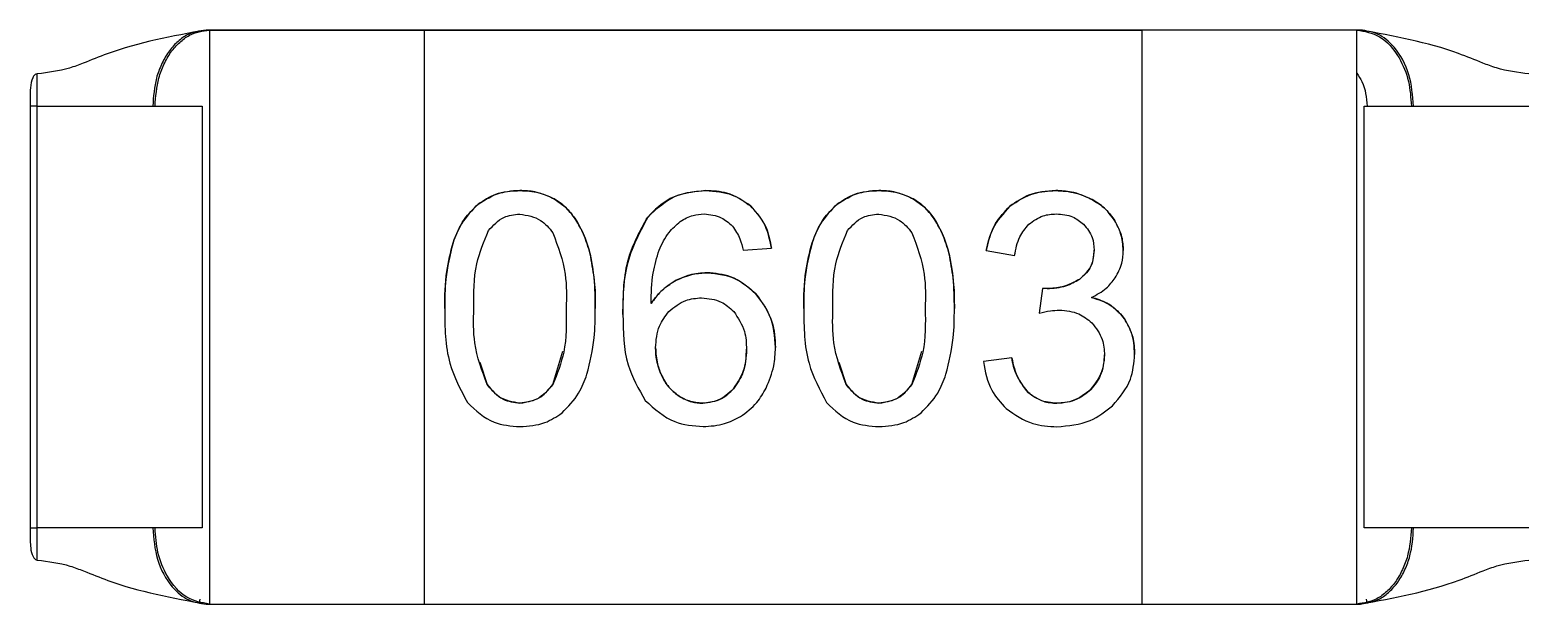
# Model space of a CAD drawing. Header units: millimetres. Extents: x 5 to 292, y 5 to 205.
# Drawn here: x 60.814 to 62.904, y 110.332 to 111.132 of the extents above; entities that cross this region are included whole.
import ezdxf

# ---------------------------------------------------------------- set-up
doc = ezdxf.new("R2010")
doc.units = ezdxf.units.MM

msp = doc.modelspace()

# ---------------------------------------------------------------- linework, layer by layer
at = {"color": 7, "linetype": 'Continuous', "lineweight": 25}
for p, q in [((61.0644, 111.1321), (61.0598, 111.1321)), ((61.0644, 111.1321), (61.0644, 110.3321)), ((61.3644, 111.1321), (61.0644, 111.1321)), ((61.0644, 111.1321), (61.3644, 111.1321)), ((61.0644, 111.1321), (61.0644, 111.1321)), ((61.3644, 110.3321), (61.3644, 111.1321)), ((61.3644, 111.1321), (61.3644, 111.1321)), ((62.3644, 111.1321), (61.3644, 111.1321)), ((61.3644, 111.1321), (62.3644, 111.1321)), ((62.6644, 111.1321), (62.3644, 111.1321)), ((62.6644, 111.1321), (62.3644, 111.1321)), ((62.3644, 111.1321), (62.3644, 111.1321)), ((62.3644, 111.1321), (62.3644, 110.3321)), ((62.6691, 111.1321), (62.6644, 111.1321)), ((62.6644, 111.1321), (62.6644, 111.1321)), ((62.6644, 110.3321), (62.6644, 111.1321)), ((60.8144, 111.0261), (60.8144, 110.4382)), ((60.8244, 110.4382), (60.8244, 111.0261)), ((60.9855, 111.0261), (60.9887, 111.0261)), ((61.0544, 111.0261), (61.0544, 110.4382)), ((62.6744, 110.4382), (62.6744, 111.0261)), ((62.7402, 111.0261), (62.7433, 111.0261)), ((61.8086, 110.8251), (61.848, 110.8282)), ((62.1475, 110.8249), (62.187, 110.8178)), ((62.2259, 110.7721), (62.2215, 110.7374)), ((61.5433, 110.6383), (61.557, 110.6846)), ((62.0439, 110.6383), (62.0576, 110.6846)), ((61.4413, 110.6693), (61.4517, 110.6382)), ((61.9418, 110.6693), (61.9522, 110.6382)), ((62.1831, 110.6752), (62.1435, 110.6699)), ((60.9887, 110.4382), (60.9855, 110.4382)), ((62.7433, 110.4382), (62.7402, 110.4382)), ((61.0506, 110.3339), (61.0515, 110.339)), ((61.0644, 110.3321), (61.3644, 110.3321)), ((61.3644, 110.3321), (62.3644, 110.3321)), ((62.3644, 110.3321), (62.6644, 110.3321)), ((62.6774, 110.3391), (62.6782, 110.3339))]:
    msp.add_line(p, q, dxfattribs=at)
for points, knots in [([(61.0598, 111.1321), (61.013, 111.1236), (60.9544, 111.1129), (60.8934, 111.0877), (60.8617, 111.0755), (60.8398, 111.0729), (60.8246, 111.071)], [0, 0, 0, 0, 0.5831736, 0.729951, 0.8128889, 1, 1, 1, 1]), ([(61.0598, 111.1321), (61.0504, 111.1307), (61.0361, 111.1286), (61.0188, 111.1153), (61.0069, 111.1017), (60.9973, 111.0846), (60.988, 111.06), (60.9865, 111.0394), (60.9855, 111.0261)], [0, 0, 0, 0, 0.239451, 0.368432, 0.499926, 0.631636, 0.76056, 1, 1, 1, 1]), ([(60.9887, 111.0261), (60.9897, 111.0394), (60.9913, 111.06), (61.0007, 111.0846), (61.0105, 111.1017), (61.0227, 111.1153), (61.0402, 111.1286), (61.0549, 111.1307), (61.0644, 111.1321)], [0, 0, 0, 0, 0.23944, 0.368364, 0.500074, 0.631568, 0.760549, 1, 1, 1, 1]), ([(61.0644, 111.1321), (61.0636, 111.1321), (61.062, 111.1321), (61.0605, 111.1321), (61.0598, 111.1321)], [0, 0, 0, 0, 0.56, 1, 1, 1, 1]), ([(62.6644, 111.1321), (62.6752, 111.1303), (62.6975, 111.1264), (62.7229, 111.0977), (62.7377, 111.062), (62.7394, 111.0377), (62.7402, 111.0261)], [0, 0, 0, 0, 0.270266, 0.562339, 0.789685, 1, 1, 1, 1]), ([(62.6691, 111.1321), (62.6682, 111.1321), (62.6666, 111.1321), (62.6651, 111.1321), (62.6644, 111.1321)], [0, 0, 0, 0, 0.56, 1, 1, 1, 1]), ([(62.7433, 111.0261), (62.742, 111.0411), (62.7393, 111.0724), (62.7192, 111.1079), (62.6942, 111.1287), (62.6772, 111.131), (62.6691, 111.1321)], [0, 0, 0, 0, 0.2701974, 0.5623763, 0.7897324, 1, 1, 1, 1]), ([(62.9042, 111.071), (62.8889, 111.0729), (62.8667, 111.0756), (62.8348, 111.088), (62.7739, 111.1131), (62.7156, 111.1237), (62.6691, 111.1321)], [0, 0, 0, 0, 0.1897086, 0.2731531, 0.421313, 1, 1, 1, 1]), ([(60.8244, 111.071), (60.8238, 111.0709), (60.8225, 111.0706), (60.8208, 111.0695), (60.8193, 111.0678), (60.8161, 111.0622), (60.8143, 111.0477), (60.8144, 111.0345), (60.8144, 111.0261)], [0, 0, 0, 0, 0.039858, 0.080626, 0.125652, 0.177466, 0.47696, 1, 1, 1, 1]), ([(60.8244, 111.0261), (60.8244, 111.0338), (60.8244, 111.0494), (60.8244, 111.0638), (60.8244, 111.071)], [0, 0, 0, 0, 0.4999896, 1, 1, 1, 1]), ([(62.6644, 111.0719), (62.6669, 111.068), (62.6759, 111.0543), (62.6776, 111.0379), (62.6788, 111.0261)], [0, 0, 0, 0, 0.277069, 1, 1, 1, 1]), ([(60.8246, 111.0261), (60.8395, 111.0261), (60.8692, 111.0261), (60.9119, 111.0261), (60.9519, 111.0261), (60.9743, 111.0261), (60.9855, 111.0261)], [0, 0, 0, 0, 0.249877, 0.499926, 0.750009, 1, 1, 1, 1]), ([(60.9887, 111.0261), (60.9985, 111.0261), (61.0181, 111.0261), (61.0383, 111.0261), (61.0518, 111.0261), (61.0536, 111.0261), (61.0544, 111.0261)], [0, 0, 0, 0, 0.249991, 0.500075, 0.750123, 1, 1, 1, 1]), ([(62.6744, 111.0261), (62.6753, 111.0261), (62.677, 111.0261), (62.6906, 111.0261), (62.7108, 111.0261), (62.7304, 111.0261), (62.7402, 111.0261)], [0, 0, 0, 0, 0.249877, 0.499926, 0.750009, 1, 1, 1, 1]), ([(62.7433, 111.0261), (62.7546, 111.0261), (62.777, 111.0261), (62.817, 111.0261), (62.8597, 111.0261), (62.8894, 111.0261), (62.9042, 111.0261)], [0, 0, 0, 0, 0.249991, 0.500074, 0.750123, 1, 1, 1, 1]), ([(61.4975, 110.9084), (61.4857, 110.9076), (61.4645, 110.9062), (61.4469, 110.8946), (61.4392, 110.8895)], [0, 0, 0, 0, 0.55887, 1, 1, 1, 1]), ([(61.4392, 110.8895), (61.4492, 110.8957), (61.4671, 110.907), (61.4882, 110.9079), (61.4975, 110.9084)], [0, 0, 0, 0, 0.557591, 1, 1, 1, 1]), ([(61.543, 110.8979), (61.5348, 110.9014), (61.5203, 110.9075), (61.5045, 110.9081), (61.4975, 110.9084)], [0, 0, 0, 0, 0.558813, 1, 1, 1, 1]), ([(61.4975, 110.9084), (61.5064, 110.9079), (61.5222, 110.9071), (61.5366, 110.9007), (61.543, 110.8979)], [0, 0, 0, 0, 0.55941, 1, 1, 1, 1]), ([(61.5753, 110.8678), (61.5703, 110.8746), (61.5614, 110.8866), (61.5486, 110.8945), (61.543, 110.8979)], [0, 0, 0, 0, 0.559158, 1, 1, 1, 1]), ([(61.543, 110.8979), (61.5501, 110.8934), (61.5627, 110.8853), (61.5714, 110.8732), (61.5753, 110.8678)], [0, 0, 0, 0, 0.558929, 1, 1, 1, 1]), ([(61.7566, 110.9084), (61.739, 110.9066), (61.7076, 110.9033), (61.6853, 110.8812), (61.6755, 110.8714)], [0, 0, 0, 0, 0.557391, 1, 1, 1, 1]), ([(61.6755, 110.8714), (61.6883, 110.8834), (61.7114, 110.905), (61.7427, 110.9073), (61.7566, 110.9084)], [0, 0, 0, 0, 0.556389, 1, 1, 1, 1]), ([(61.8189, 110.887), (61.8083, 110.8941), (61.7893, 110.9068), (61.7666, 110.9079), (61.7566, 110.9084)], [0, 0, 0, 0, 0.557302, 1, 1, 1, 1]), ([(61.7566, 110.9084), (61.7693, 110.9075), (61.7921, 110.9059), (61.8107, 110.8928), (61.8189, 110.887)], [0, 0, 0, 0, 0.558751, 1, 1, 1, 1]), ([(61.998, 110.9084), (61.9862, 110.9076), (61.9651, 110.9062), (61.9475, 110.8946), (61.9397, 110.8895)], [0, 0, 0, 0, 0.55887, 1, 1, 1, 1]), ([(61.9397, 110.8895), (61.9497, 110.8957), (61.9677, 110.907), (61.9887, 110.9079), (61.998, 110.9084)], [0, 0, 0, 0, 0.557591, 1, 1, 1, 1]), ([(62.0435, 110.8979), (62.0354, 110.9014), (62.0208, 110.9075), (62.005, 110.9081), (61.998, 110.9084)], [0, 0, 0, 0, 0.558813, 1, 1, 1, 1]), ([(61.998, 110.9084), (62.0069, 110.9079), (62.0227, 110.9071), (62.0372, 110.9007), (62.0435, 110.8979)], [0, 0, 0, 0, 0.55941, 1, 1, 1, 1]), ([(62.0758, 110.8678), (62.0708, 110.8746), (62.0619, 110.8866), (62.0492, 110.8945), (62.0435, 110.8979)], [0, 0, 0, 0, 0.5591577, 1, 1, 1, 1]), ([(62.0435, 110.8979), (62.0506, 110.8934), (62.0632, 110.8853), (62.072, 110.8732), (62.0758, 110.8678)], [0, 0, 0, 0, 0.558929, 1, 1, 1, 1]), ([(62.2444, 110.9084), (62.2313, 110.9074), (62.208, 110.9057), (62.1889, 110.8924), (62.1804, 110.8865)], [0, 0, 0, 0, 0.5586368, 1, 1, 1, 1]), ([(62.1804, 110.8865), (62.1913, 110.8937), (62.2108, 110.9066), (62.2341, 110.9078), (62.2444, 110.9084)], [0, 0, 0, 0, 0.557574, 1, 1, 1, 1]), ([(62.2929, 110.897), (62.2842, 110.9007), (62.2686, 110.9073), (62.2518, 110.908), (62.2444, 110.9084)], [0, 0, 0, 0, 0.55907, 1, 1, 1, 1]), ([(62.2444, 110.9084), (62.2538, 110.9078), (62.2707, 110.9068), (62.2861, 110.9), (62.2929, 110.897)], [0, 0, 0, 0, 0.559271, 1, 1, 1, 1]), ([(62.3269, 110.8662), (62.3217, 110.8732), (62.3124, 110.8859), (62.2989, 110.8936), (62.2929, 110.897)], [0, 0, 0, 0, 0.558608, 1, 1, 1, 1]), ([(62.2929, 110.897), (62.3005, 110.8926), (62.3139, 110.8846), (62.3229, 110.8718), (62.3269, 110.8662)], [0, 0, 0, 0, 0.559053, 1, 1, 1, 1]), ([(61.4392, 110.8895), (61.4306, 110.8807), (61.4153, 110.8651), (61.4076, 110.8447), (61.4042, 110.8357)], [0, 0, 0, 0, 0.558315, 1, 1, 1, 1]), ([(61.4042, 110.8357), (61.4087, 110.8471), (61.4167, 110.8675), (61.4323, 110.8827), (61.4392, 110.8895)], [0, 0, 0, 0, 0.559357, 1, 1, 1, 1]), ([(61.4536, 110.8525), (61.4601, 110.8599), (61.4719, 110.873), (61.4894, 110.8748), (61.4971, 110.8756)], [0, 0, 0, 0, 0.556637, 1, 1, 1, 1]), ([(61.4971, 110.8756), (61.5075, 110.8739), (61.5263, 110.8707), (61.5381, 110.856), (61.5433, 110.8495)], [0, 0, 0, 0, 0.555102, 1, 1, 1, 1]), ([(61.6755, 110.8714), (61.6631, 110.8476), (61.641, 110.8049), (61.641, 110.7569), (61.641, 110.7356)], [0, 0, 0, 0, 0.556607, 1, 1, 1, 1]), ([(61.641, 110.7356), (61.6414, 110.7627), (61.642, 110.8109), (61.6653, 110.853), (61.6755, 110.8714)], [0, 0, 0, 0, 0.560298, 1, 1, 1, 1]), ([(61.721, 110.8653), (61.7267, 110.8687), (61.737, 110.8748), (61.7489, 110.8755), (61.7542, 110.8758)], [0, 0, 0, 0, 0.558251, 1, 1, 1, 1]), ([(61.7542, 110.8758), (61.7625, 110.8749), (61.7775, 110.8733), (61.7887, 110.8633), (61.7937, 110.8589)], [0, 0, 0, 0, 0.55747, 1, 1, 1, 1]), ([(61.848, 110.8282), (61.8455, 110.8406), (61.841, 110.863), (61.8256, 110.8797), (61.8189, 110.887)], [0, 0, 0, 0, 0.558728, 1, 1, 1, 1]), ([(61.8189, 110.887), (61.8272, 110.8775), (61.8422, 110.8603), (61.8462, 110.838), (61.848, 110.8282)], [0, 0, 0, 0, 0.5573, 1, 1, 1, 1]), ([(61.9397, 110.8895), (61.9312, 110.8807), (61.9158, 110.8651), (61.9082, 110.8447), (61.9048, 110.8357)], [0, 0, 0, 0, 0.558315, 1, 1, 1, 1]), ([(61.9048, 110.8357), (61.9093, 110.8471), (61.9173, 110.8675), (61.9328, 110.8827), (61.9397, 110.8895)], [0, 0, 0, 0, 0.559357, 1, 1, 1, 1]), ([(61.9541, 110.8525), (61.9607, 110.8599), (61.9725, 110.873), (61.9899, 110.8748), (61.9976, 110.8756)], [0, 0, 0, 0, 0.556637, 1, 1, 1, 1]), ([(61.9976, 110.8756), (62.008, 110.8739), (62.0268, 110.8707), (62.0386, 110.856), (62.0439, 110.8495)], [0, 0, 0, 0, 0.5551022, 1, 1, 1, 1]), ([(62.1804, 110.8865), (62.1714, 110.8765), (62.1552, 110.8586), (62.1498, 110.8352), (62.1475, 110.8249)], [0, 0, 0, 0, 0.5575109, 1, 1, 1, 1]), ([(62.1475, 110.8249), (62.1507, 110.838), (62.1565, 110.8614), (62.1731, 110.8788), (62.1804, 110.8865)], [0, 0, 0, 0, 0.558943, 1, 1, 1, 1]), ([(62.2068, 110.8613), (62.2132, 110.8661), (62.2247, 110.8746), (62.239, 110.8754), (62.2452, 110.8758)], [0, 0, 0, 0, 0.557354, 1, 1, 1, 1]), ([(62.2452, 110.8758), (62.2531, 110.8752), (62.2673, 110.8741), (62.2784, 110.8654), (62.2833, 110.8615)], [0, 0, 0, 0, 0.558379, 1, 1, 1, 1]), ([(61.4331, 110.7438), (61.4329, 110.7649), (61.4326, 110.8027), (61.4472, 110.8373), (61.4536, 110.8525)], [0, 0, 0, 0, 0.560745, 1, 1, 1, 1]), ([(61.5433, 110.8495), (61.5504, 110.8304), (61.5632, 110.7963), (61.5623, 110.7599), (61.5619, 110.7438)], [0, 0, 0, 0, 0.557111, 1, 1, 1, 1]), ([(61.5953, 110.8199), (61.5926, 110.8293), (61.5878, 110.8461), (61.5791, 110.8612), (61.5753, 110.8678)], [0, 0, 0, 0, 0.559794, 1, 1, 1, 1]), ([(61.5753, 110.8678), (61.5801, 110.8593), (61.5886, 110.8441), (61.5932, 110.8273), (61.5953, 110.8199)], [0, 0, 0, 0, 0.55945, 1, 1, 1, 1]), ([(61.6915, 110.8255), (61.6955, 110.8341), (61.7027, 110.8493), (61.7154, 110.8604), (61.721, 110.8653)], [0, 0, 0, 0, 0.559371, 1, 1, 1, 1]), ([(61.7937, 110.8589), (61.7976, 110.8531), (61.8046, 110.8427), (61.8074, 110.8305), (61.8086, 110.8251)], [0, 0, 0, 0, 0.558129, 1, 1, 1, 1]), ([(61.9337, 110.7438), (61.9335, 110.7649), (61.9331, 110.8027), (61.9477, 110.8373), (61.9541, 110.8525)], [0, 0, 0, 0, 0.560745, 1, 1, 1, 1]), ([(62.0439, 110.8495), (62.051, 110.8304), (62.0637, 110.7963), (62.0628, 110.7599), (62.0624, 110.7438)], [0, 0, 0, 0, 0.557111, 1, 1, 1, 1]), ([(62.0958, 110.8199), (62.0931, 110.8293), (62.0883, 110.8461), (62.0796, 110.8612), (62.0758, 110.8678)], [0, 0, 0, 0, 0.5597943, 1, 1, 1, 1]), ([(62.0758, 110.8678), (62.0806, 110.8593), (62.0891, 110.8441), (62.0938, 110.8273), (62.0958, 110.8199)], [0, 0, 0, 0, 0.55945, 1, 1, 1, 1]), ([(62.187, 110.8178), (62.1887, 110.8269), (62.1919, 110.843), (62.2022, 110.8557), (62.2068, 110.8613)], [0, 0, 0, 0, 0.5595652, 1, 1, 1, 1]), ([(62.2833, 110.8615), (62.288, 110.8556), (62.2966, 110.845), (62.2976, 110.8315), (62.298, 110.8255)], [0, 0, 0, 0, 0.557163, 1, 1, 1, 1]), ([(62.3386, 110.8246), (62.338, 110.8328), (62.3368, 110.8475), (62.3299, 110.8604), (62.3269, 110.8662)], [0, 0, 0, 0, 0.558809, 1, 1, 1, 1]), ([(62.3269, 110.8662), (62.3306, 110.8588), (62.3373, 110.8457), (62.3382, 110.8311), (62.3386, 110.8246)], [0, 0, 0, 0, 0.558988, 1, 1, 1, 1]), ([(61.4042, 110.8357), (61.4001, 110.8188), (61.3928, 110.7886), (61.3926, 110.7575), (61.3925, 110.7438)], [0, 0, 0, 0, 0.5593158, 1, 1, 1, 1]), ([(61.3925, 110.7438), (61.3927, 110.7612), (61.3932, 110.7923), (61.4009, 110.8225), (61.4042, 110.8357)], [0, 0, 0, 0, 0.559971, 1, 1, 1, 1]), ([(61.9048, 110.8357), (61.9007, 110.8188), (61.8933, 110.7886), (61.8931, 110.7575), (61.893, 110.7438)], [0, 0, 0, 0, 0.5593158, 1, 1, 1, 1]), ([(61.893, 110.7438), (61.8933, 110.7612), (61.8937, 110.7923), (61.9014, 110.8225), (61.9048, 110.8357)], [0, 0, 0, 0, 0.559971, 1, 1, 1, 1]), ([(61.6025, 110.7438), (61.6024, 110.7581), (61.6022, 110.7837), (61.5974, 110.8089), (61.5953, 110.8199)], [0, 0, 0, 0, 0.560005, 1, 1, 1, 1]), ([(61.5953, 110.8199), (61.5978, 110.8058), (61.6024, 110.7806), (61.6025, 110.755), (61.6025, 110.7438)], [0, 0, 0, 0, 0.559581, 1, 1, 1, 1]), ([(61.6803, 110.751), (61.6806, 110.7652), (61.6811, 110.7906), (61.6883, 110.8148), (61.6915, 110.8255)], [0, 0, 0, 0, 0.560059, 1, 1, 1, 1]), ([(62.1031, 110.7438), (62.103, 110.7581), (62.1027, 110.7837), (62.0979, 110.8089), (62.0958, 110.8199)], [0, 0, 0, 0, 0.560005, 1, 1, 1, 1]), ([(62.0958, 110.8199), (62.0984, 110.8058), (62.103, 110.7806), (62.103, 110.755), (62.1031, 110.7438)], [0, 0, 0, 0, 0.559581, 1, 1, 1, 1]), ([(62.298, 110.8255), (62.2971, 110.8164), (62.2955, 110.8001), (62.2832, 110.7895), (62.2778, 110.7849)], [0, 0, 0, 0, 0.557306, 1, 1, 1, 1]), ([(62.2778, 110.7849), (62.2844, 110.791), (62.2965, 110.8021), (62.2975, 110.8183), (62.298, 110.8255)], [0, 0, 0, 0, 0.5547809, 1, 1, 1, 1]), ([(62.3274, 110.7866), (62.331, 110.7933), (62.3375, 110.8052), (62.3383, 110.8187), (62.3386, 110.8246)], [0, 0, 0, 0, 0.55868, 1, 1, 1, 1]), ([(61.7585, 110.7939), (61.7501, 110.7933), (61.7351, 110.7922), (61.7213, 110.7861), (61.7153, 110.7833)], [0, 0, 0, 0, 0.559124, 1, 1, 1, 1]), ([(61.7153, 110.7833), (61.723, 110.7867), (61.7369, 110.7927), (61.7519, 110.7935), (61.7585, 110.7939)], [0, 0, 0, 0, 0.559211, 1, 1, 1, 1]), ([(61.8259, 110.7648), (61.8149, 110.774), (61.7953, 110.7907), (61.7698, 110.7929), (61.7585, 110.7939)], [0, 0, 0, 0, 0.5575482, 1, 1, 1, 1]), ([(61.7585, 110.7939), (61.7728, 110.7923), (61.7984, 110.7893), (61.8175, 110.7723), (61.8259, 110.7648)], [0, 0, 0, 0, 0.55734, 1, 1, 1, 1]), ([(62.2942, 110.7594), (62.3015, 110.7632), (62.3145, 110.77), (62.3235, 110.7816), (62.3274, 110.7866)], [0, 0, 0, 0, 0.559253, 1, 1, 1, 1]), ([(61.7153, 110.7833), (61.7076, 110.7785), (61.6939, 110.7699), (61.6845, 110.7568), (61.6803, 110.751)], [0, 0, 0, 0, 0.558753, 1, 1, 1, 1]), ([(61.6803, 110.751), (61.6857, 110.7583), (61.6954, 110.7713), (61.7092, 110.7796), (61.7153, 110.7833)], [0, 0, 0, 0, 0.559248, 1, 1, 1, 1]), ([(62.2323, 110.7717), (62.2311, 110.7717), (62.229, 110.7718), (62.2268, 110.772), (62.2259, 110.7721)], [0, 0, 0, 0, 0.559919, 1, 1, 1, 1]), ([(62.2778, 110.7849), (62.2698, 110.7806), (62.2555, 110.773), (62.2394, 110.7721), (62.2323, 110.7717)], [0, 0, 0, 0, 0.558613, 1, 1, 1, 1]), ([(62.2323, 110.7717), (62.2413, 110.7723), (62.2575, 110.7735), (62.2715, 110.7814), (62.2778, 110.7849)], [0, 0, 0, 0, 0.558865, 1, 1, 1, 1]), ([(61.7052, 110.7397), (61.7126, 110.7459), (61.7259, 110.7569), (61.7431, 110.7583), (61.7506, 110.7589)], [0, 0, 0, 0, 0.557502, 1, 1, 1, 1]), ([(61.7506, 110.7589), (61.7602, 110.7579), (61.7772, 110.7562), (61.7899, 110.7448), (61.7955, 110.7397)], [0, 0, 0, 0, 0.557532, 1, 1, 1, 1]), ([(61.8537, 110.6895), (61.8525, 110.7051), (61.8504, 110.733), (61.8334, 110.755), (61.8259, 110.7648)], [0, 0, 0, 0, 0.558464, 1, 1, 1, 1]), ([(61.8259, 110.7648), (61.8351, 110.7522), (61.8515, 110.7296), (61.853, 110.7018), (61.8537, 110.6895)], [0, 0, 0, 0, 0.557071, 1, 1, 1, 1]), ([(62.3386, 110.732), (62.3316, 110.7393), (62.3191, 110.7522), (62.3019, 110.7572), (62.2942, 110.7594)], [0, 0, 0, 0, 0.557694, 1, 1, 1, 1]), ([(62.2942, 110.7594), (62.3039, 110.7564), (62.3211, 110.751), (62.3333, 110.7378), (62.3386, 110.732)], [0, 0, 0, 0, 0.558645, 1, 1, 1, 1]), ([(61.3925, 110.7438), (61.3927, 110.7178), (61.3932, 110.6715), (61.4148, 110.6307), (61.4243, 110.6128)], [0, 0, 0, 0, 0.560387, 1, 1, 1, 1]), ([(61.4517, 110.6382), (61.4446, 110.6572), (61.4318, 110.6914), (61.4327, 110.7277), (61.4331, 110.7438)], [0, 0, 0, 0, 0.557129, 1, 1, 1, 1]), ([(61.5619, 110.7438), (61.5622, 110.7233), (61.5628, 110.6869), (61.5493, 110.6531), (61.5433, 110.6383)], [0, 0, 0, 0, 0.560913, 1, 1, 1, 1]), ([(61.5909, 110.6523), (61.595, 110.6691), (61.6022, 110.6992), (61.6024, 110.7301), (61.6025, 110.7438)], [0, 0, 0, 0, 0.559331, 1, 1, 1, 1]), ([(61.641, 110.7356), (61.6413, 110.7117), (61.6417, 110.6689), (61.6629, 110.632), (61.6722, 110.6158)], [0, 0, 0, 0, 0.560405, 1, 1, 1, 1]), ([(61.6865, 110.6893), (61.6873, 110.6997), (61.6886, 110.7185), (61.7001, 110.7332), (61.7052, 110.7397)], [0, 0, 0, 0, 0.558512, 1, 1, 1, 1]), ([(61.7955, 110.7397), (61.8015, 110.7308), (61.8123, 110.7148), (61.813, 110.6956), (61.8133, 110.6871)], [0, 0, 0, 0, 0.5567507, 1, 1, 1, 1]), ([(61.893, 110.7438), (61.8933, 110.7178), (61.8937, 110.6715), (61.9154, 110.6307), (61.9249, 110.6128)], [0, 0, 0, 0, 0.560387, 1, 1, 1, 1]), ([(61.9522, 110.6382), (61.9451, 110.6572), (61.9324, 110.6914), (61.9333, 110.7277), (61.9337, 110.7438)], [0, 0, 0, 0, 0.557129, 1, 1, 1, 1]), ([(62.0624, 110.7438), (62.0628, 110.7233), (62.0633, 110.6869), (62.0498, 110.6531), (62.0439, 110.6383)], [0, 0, 0, 0, 0.5609132, 1, 1, 1, 1]), ([(62.0914, 110.6523), (62.0955, 110.6691), (62.1028, 110.6992), (62.103, 110.7301), (62.1031, 110.7438)], [0, 0, 0, 0, 0.559331, 1, 1, 1, 1]), ([(62.2215, 110.7374), (62.2266, 110.7387), (62.2358, 110.741), (62.2453, 110.7416), (62.2494, 110.7418)], [0, 0, 0, 0, 0.559977, 1, 1, 1, 1]), ([(62.2494, 110.7418), (62.2589, 110.741), (62.2758, 110.7395), (62.2889, 110.7288), (62.2947, 110.7241)], [0, 0, 0, 0, 0.5581204, 1, 1, 1, 1]), ([(62.2947, 110.7241), (62.3005, 110.7167), (62.3109, 110.7034), (62.312, 110.6866), (62.3125, 110.6792)], [0, 0, 0, 0, 0.5571285, 1, 1, 1, 1]), ([(62.3544, 110.6801), (62.3538, 110.6905), (62.3527, 110.7092), (62.3429, 110.725), (62.3386, 110.732)], [0, 0, 0, 0, 0.559038, 1, 1, 1, 1]), ([(62.3386, 110.732), (62.3439, 110.723), (62.3533, 110.7069), (62.3541, 110.6883), (62.3544, 110.6801)], [0, 0, 0, 0, 0.557779, 1, 1, 1, 1]), ([(61.6952, 110.6502), (61.6924, 110.6572), (61.6874, 110.6698), (61.6868, 110.6833), (61.6865, 110.6893)], [0, 0, 0, 0, 0.559307, 1, 1, 1, 1]), ([(61.6865, 110.6893), (61.6869, 110.6817), (61.6878, 110.6682), (61.6929, 110.6557), (61.6952, 110.6502)], [0, 0, 0, 0, 0.559284, 1, 1, 1, 1]), ([(61.8133, 110.6871), (61.8127, 110.6759), (61.8116, 110.6558), (61.8002, 110.6394), (61.7952, 110.6322)], [0, 0, 0, 0, 0.559132, 1, 1, 1, 1]), ([(61.7952, 110.6322), (61.8013, 110.6415), (61.8123, 110.6583), (61.813, 110.6783), (61.8133, 110.6871)], [0, 0, 0, 0, 0.556906, 1, 1, 1, 1]), ([(61.8406, 110.6331), (61.8448, 110.6433), (61.8524, 110.6614), (61.8533, 110.6809), (61.8537, 110.6895)], [0, 0, 0, 0, 0.5591236, 1, 1, 1, 1]), ([(62.1435, 110.6699), (62.1461, 110.656), (62.1508, 110.6311), (62.1679, 110.6126), (62.1755, 110.6045)], [0, 0, 0, 0, 0.558222, 1, 1, 1, 1]), ([(62.2062, 110.6268), (62.1999, 110.6348), (62.1886, 110.6493), (62.1847, 110.6673), (62.1831, 110.6752)], [0, 0, 0, 0, 0.557257, 1, 1, 1, 1]), ([(62.1831, 110.6752), (62.1853, 110.6652), (62.1894, 110.6472), (62.2011, 110.633), (62.2062, 110.6268)], [0, 0, 0, 0, 0.559958, 1, 1, 1, 1]), ([(62.3125, 110.6792), (62.3115, 110.6692), (62.3098, 110.6512), (62.2983, 110.6374), (62.2933, 110.6313)], [0, 0, 0, 0, 0.5578731, 1, 1, 1, 1]), ([(62.2933, 110.6313), (62.2995, 110.6392), (62.3106, 110.6534), (62.3119, 110.6713), (62.3125, 110.6792)], [0, 0, 0, 0, 0.5573646, 1, 1, 1, 1]), ([(62.3237, 110.6085), (62.3335, 110.6202), (62.3512, 110.641), (62.3534, 110.6681), (62.3544, 110.6801)], [0, 0, 0, 0, 0.557484, 1, 1, 1, 1]), ([(61.5561, 110.5984), (61.5646, 110.6072), (61.5799, 110.6228), (61.5875, 110.6432), (61.5909, 110.6523)], [0, 0, 0, 0, 0.558322, 1, 1, 1, 1]), ([(61.7194, 110.6217), (61.7138, 110.6261), (61.7037, 110.6339), (61.6978, 110.6452), (61.6952, 110.6502)], [0, 0, 0, 0, 0.558451, 1, 1, 1, 1]), ([(61.6952, 110.6502), (61.6986, 110.6439), (61.7047, 110.6327), (61.7149, 110.6251), (61.7194, 110.6217)], [0, 0, 0, 0, 0.559059, 1, 1, 1, 1]), ([(62.0566, 110.5984), (62.0651, 110.6072), (62.0804, 110.6228), (62.0881, 110.6432), (62.0914, 110.6523)], [0, 0, 0, 0, 0.558322, 1, 1, 1, 1]), ([(61.4975, 110.6119), (61.4872, 110.6137), (61.4685, 110.617), (61.4569, 110.6317), (61.4517, 110.6382)], [0, 0, 0, 0, 0.55493, 1, 1, 1, 1]), ([(61.4517, 110.6382), (61.4585, 110.6301), (61.4707, 110.6156), (61.4893, 110.6131), (61.4975, 110.6119)], [0, 0, 0, 0, 0.557844, 1, 1, 1, 1]), ([(61.5433, 110.6383), (61.5365, 110.6302), (61.5243, 110.6157), (61.5057, 110.6131), (61.4975, 110.6119)], [0, 0, 0, 0, 0.557861, 1, 1, 1, 1]), ([(61.4975, 110.6119), (61.5079, 110.6138), (61.5265, 110.617), (61.5381, 110.6318), (61.5433, 110.6383)], [0, 0, 0, 0, 0.554884, 1, 1, 1, 1]), ([(61.7522, 110.6119), (61.7457, 110.6125), (61.7341, 110.6135), (61.7239, 110.6192), (61.7194, 110.6217)], [0, 0, 0, 0, 0.558638, 1, 1, 1, 1]), ([(61.7194, 110.6217), (61.7252, 110.6186), (61.7355, 110.6131), (61.7471, 110.6123), (61.7522, 110.6119)], [0, 0, 0, 0, 0.559004, 1, 1, 1, 1]), ([(61.7952, 110.6322), (61.7884, 110.6258), (61.7761, 110.6144), (61.7595, 110.6127), (61.7522, 110.6119)], [0, 0, 0, 0, 0.557723, 1, 1, 1, 1]), ([(61.7522, 110.6119), (61.7614, 110.6132), (61.7781, 110.6154), (61.79, 110.627), (61.7952, 110.6322)], [0, 0, 0, 0, 0.556707, 1, 1, 1, 1]), ([(61.8047, 110.5933), (61.8129, 110.5993), (61.8277, 110.6102), (61.8367, 110.6261), (61.8406, 110.6331)], [0, 0, 0, 0, 0.558596, 1, 1, 1, 1]), ([(61.998, 110.6119), (61.9877, 110.6137), (61.9691, 110.617), (61.9574, 110.6317), (61.9522, 110.6382)], [0, 0, 0, 0, 0.55493, 1, 1, 1, 1]), ([(61.9522, 110.6382), (61.959, 110.6301), (61.9712, 110.6156), (61.9898, 110.6131), (61.998, 110.6119)], [0, 0, 0, 0, 0.5578438, 1, 1, 1, 1]), ([(62.0439, 110.6383), (62.0371, 110.6302), (62.0249, 110.6157), (62.0063, 110.6131), (61.998, 110.6119)], [0, 0, 0, 0, 0.557861, 1, 1, 1, 1]), ([(61.998, 110.6119), (62.0084, 110.6138), (62.0271, 110.617), (62.0387, 110.6318), (62.0439, 110.6383)], [0, 0, 0, 0, 0.5548838, 1, 1, 1, 1]), ([(62.2461, 110.6119), (62.2379, 110.6127), (62.2232, 110.614), (62.2114, 110.6228), (62.2062, 110.6268)], [0, 0, 0, 0, 0.558206, 1, 1, 1, 1]), ([(62.2062, 110.6268), (62.2129, 110.622), (62.225, 110.6133), (62.2396, 110.6124), (62.2461, 110.6119)], [0, 0, 0, 0, 0.557615, 1, 1, 1, 1]), ([(62.2933, 110.6313), (62.2855, 110.6251), (62.2716, 110.6139), (62.2539, 110.6125), (62.2461, 110.6119)], [0, 0, 0, 0, 0.5574509, 1, 1, 1, 1]), ([(62.2461, 110.6119), (62.256, 110.613), (62.2738, 110.6148), (62.2873, 110.6262), (62.2933, 110.6313)], [0, 0, 0, 0, 0.5577085, 1, 1, 1, 1]), ([(61.4243, 110.6128), (61.4359, 110.6019), (61.4567, 110.5823), (61.485, 110.5803), (61.4975, 110.5794)], [0, 0, 0, 0, 0.55614, 1, 1, 1, 1]), ([(61.4975, 110.5794), (61.5094, 110.5802), (61.5306, 110.5816), (61.5483, 110.5933), (61.5561, 110.5984)], [0, 0, 0, 0, 0.558877, 1, 1, 1, 1]), ([(61.6722, 110.6158), (61.6851, 110.6041), (61.7082, 110.583), (61.7391, 110.5805), (61.7528, 110.5794)], [0, 0, 0, 0, 0.556855, 1, 1, 1, 1]), ([(61.9249, 110.6128), (61.9364, 110.6019), (61.9572, 110.5823), (61.9855, 110.5803), (61.998, 110.5794)], [0, 0, 0, 0, 0.55614, 1, 1, 1, 1]), ([(61.998, 110.5794), (62.0099, 110.5802), (62.0312, 110.5816), (62.0488, 110.5933), (62.0566, 110.5984)], [0, 0, 0, 0, 0.558877, 1, 1, 1, 1]), ([(62.1755, 110.6045), (62.1874, 110.5962), (62.2087, 110.5813), (62.2345, 110.5798), (62.2459, 110.5792)], [0, 0, 0, 0, 0.557387, 1, 1, 1, 1]), ([(62.2459, 110.5792), (62.262, 110.5805), (62.2909, 110.583), (62.3137, 110.6007), (62.3237, 110.6085)], [0, 0, 0, 0, 0.558278, 1, 1, 1, 1]), ([(61.7528, 110.5794), (61.763, 110.5801), (61.7813, 110.5812), (61.7975, 110.5896), (61.8047, 110.5933)], [0, 0, 0, 0, 0.559085, 1, 1, 1, 1]), ([(60.8144, 110.4382), (60.8145, 110.4323), (60.8145, 110.4229), (60.8151, 110.4096), (60.8169, 110.4006), (60.8205, 110.3954), (60.8227, 110.3938), (60.8239, 110.3935), (60.8244, 110.3933)], [0, 0, 0, 0, 0.367392, 0.580228, 0.833727, 0.922723, 0.961906, 1, 1, 1, 1]), ([(60.8244, 110.3933), (60.8244, 110.4005), (60.8244, 110.4149), (60.8244, 110.4304), (60.8244, 110.4382)], [0, 0, 0, 0, 0.50001, 1, 1, 1, 1]), ([(60.9855, 110.4382), (60.9743, 110.4382), (60.9519, 110.4382), (60.9119, 110.4382), (60.8692, 110.4382), (60.8395, 110.4382), (60.8246, 110.4382)], [0, 0, 0, 0, 0.249991, 0.500074, 0.750123, 1, 1, 1, 1]), ([(60.9855, 110.4382), (60.9868, 110.4232), (60.9896, 110.3919), (61.0097, 110.3563), (61.0346, 110.3356), (61.0516, 110.3333), (61.0598, 110.3321)], [0, 0, 0, 0, 0.270191, 0.562378, 0.789736, 1, 1, 1, 1]), ([(61.0544, 110.4382), (61.0536, 110.4382), (61.0518, 110.4382), (61.0383, 110.4382), (61.0181, 110.4382), (60.9985, 110.4382), (60.9887, 110.4382)], [0, 0, 0, 0, 0.249877, 0.499926, 0.750009, 1, 1, 1, 1]), ([(61.0644, 110.3321), (61.0537, 110.334), (61.0314, 110.3379), (61.006, 110.3666), (60.9912, 110.4023), (60.9895, 110.4266), (60.9887, 110.4382)], [0, 0, 0, 0, 0.270263, 0.562341, 0.78969, 1, 1, 1, 1]), ([(62.7402, 110.4382), (62.7392, 110.4249), (62.7376, 110.4043), (62.7281, 110.3797), (62.7184, 110.3626), (62.7062, 110.349), (62.6886, 110.3357), (62.674, 110.3335), (62.6644, 110.3321)], [0, 0, 0, 0, 0.239453, 0.368374, 0.500073, 0.631562, 0.760539, 1, 1, 1, 1]), ([(62.6691, 110.3321), (62.6784, 110.3335), (62.6928, 110.3357), (62.7101, 110.349), (62.722, 110.3626), (62.7316, 110.3797), (62.7408, 110.4043), (62.7424, 110.4249), (62.7433, 110.4382)], [0, 0, 0, 0, 0.239461, 0.368438, 0.499927, 0.631626, 0.760547, 1, 1, 1, 1]), ([(62.7402, 110.4382), (62.7304, 110.4382), (62.7108, 110.4382), (62.6906, 110.4382), (62.677, 110.4382), (62.6753, 110.4382), (62.6744, 110.4382)], [0, 0, 0, 0, 0.249991, 0.500075, 0.750123, 1, 1, 1, 1]), ([(62.9042, 110.4382), (62.8894, 110.4382), (62.8597, 110.4382), (62.817, 110.4382), (62.777, 110.4382), (62.7546, 110.4382), (62.7433, 110.4382)], [0, 0, 0, 0, 0.249877, 0.499926, 0.750009, 1, 1, 1, 1]), ([(60.8246, 110.3933), (60.84, 110.3914), (60.8622, 110.3887), (60.8941, 110.3763), (60.955, 110.3512), (61.0133, 110.3406), (61.0598, 110.3321)], [0, 0, 0, 0, 0.189709, 0.273153, 0.421313, 1, 1, 1, 1]), ([(62.6691, 110.3321), (62.7159, 110.3407), (62.7745, 110.3514), (62.8355, 110.3766), (62.8672, 110.3888), (62.8891, 110.3914), (62.9042, 110.3933)], [0, 0, 0, 0, 0.583174, 0.729951, 0.812889, 1, 1, 1, 1]), ([(61.0598, 110.3321), (61.0607, 110.3321), (61.0622, 110.3321), (61.0638, 110.3321), (61.0644, 110.3321)], [0, 0, 0, 0, 0.56, 1, 1, 1, 1]), ([(62.6644, 110.3321), (62.6653, 110.3321), (62.6668, 110.3321), (62.6684, 110.3321), (62.6691, 110.3321)], [0, 0, 0, 0, 0.56, 1, 1, 1, 1])]:
    msp.add_open_spline(points, degree=3, knots=knots, dxfattribs=at)
for points in [[(60.8244, 111.0261), (60.8231, 111.0261), (60.8205, 111.0261), (60.8172, 111.0261), (60.8149, 111.0261), (60.8146, 111.0261), (60.8144, 111.0261)], [(60.8144, 110.4382), (60.8146, 110.4382), (60.8149, 110.4382), (60.8172, 110.4382), (60.8205, 110.4382), (60.8231, 110.4382), (60.8244, 110.4382)]]:
    msp.add_open_spline(points, degree=3, dxfattribs=at)

doc.saveas('drawing.dxf')
